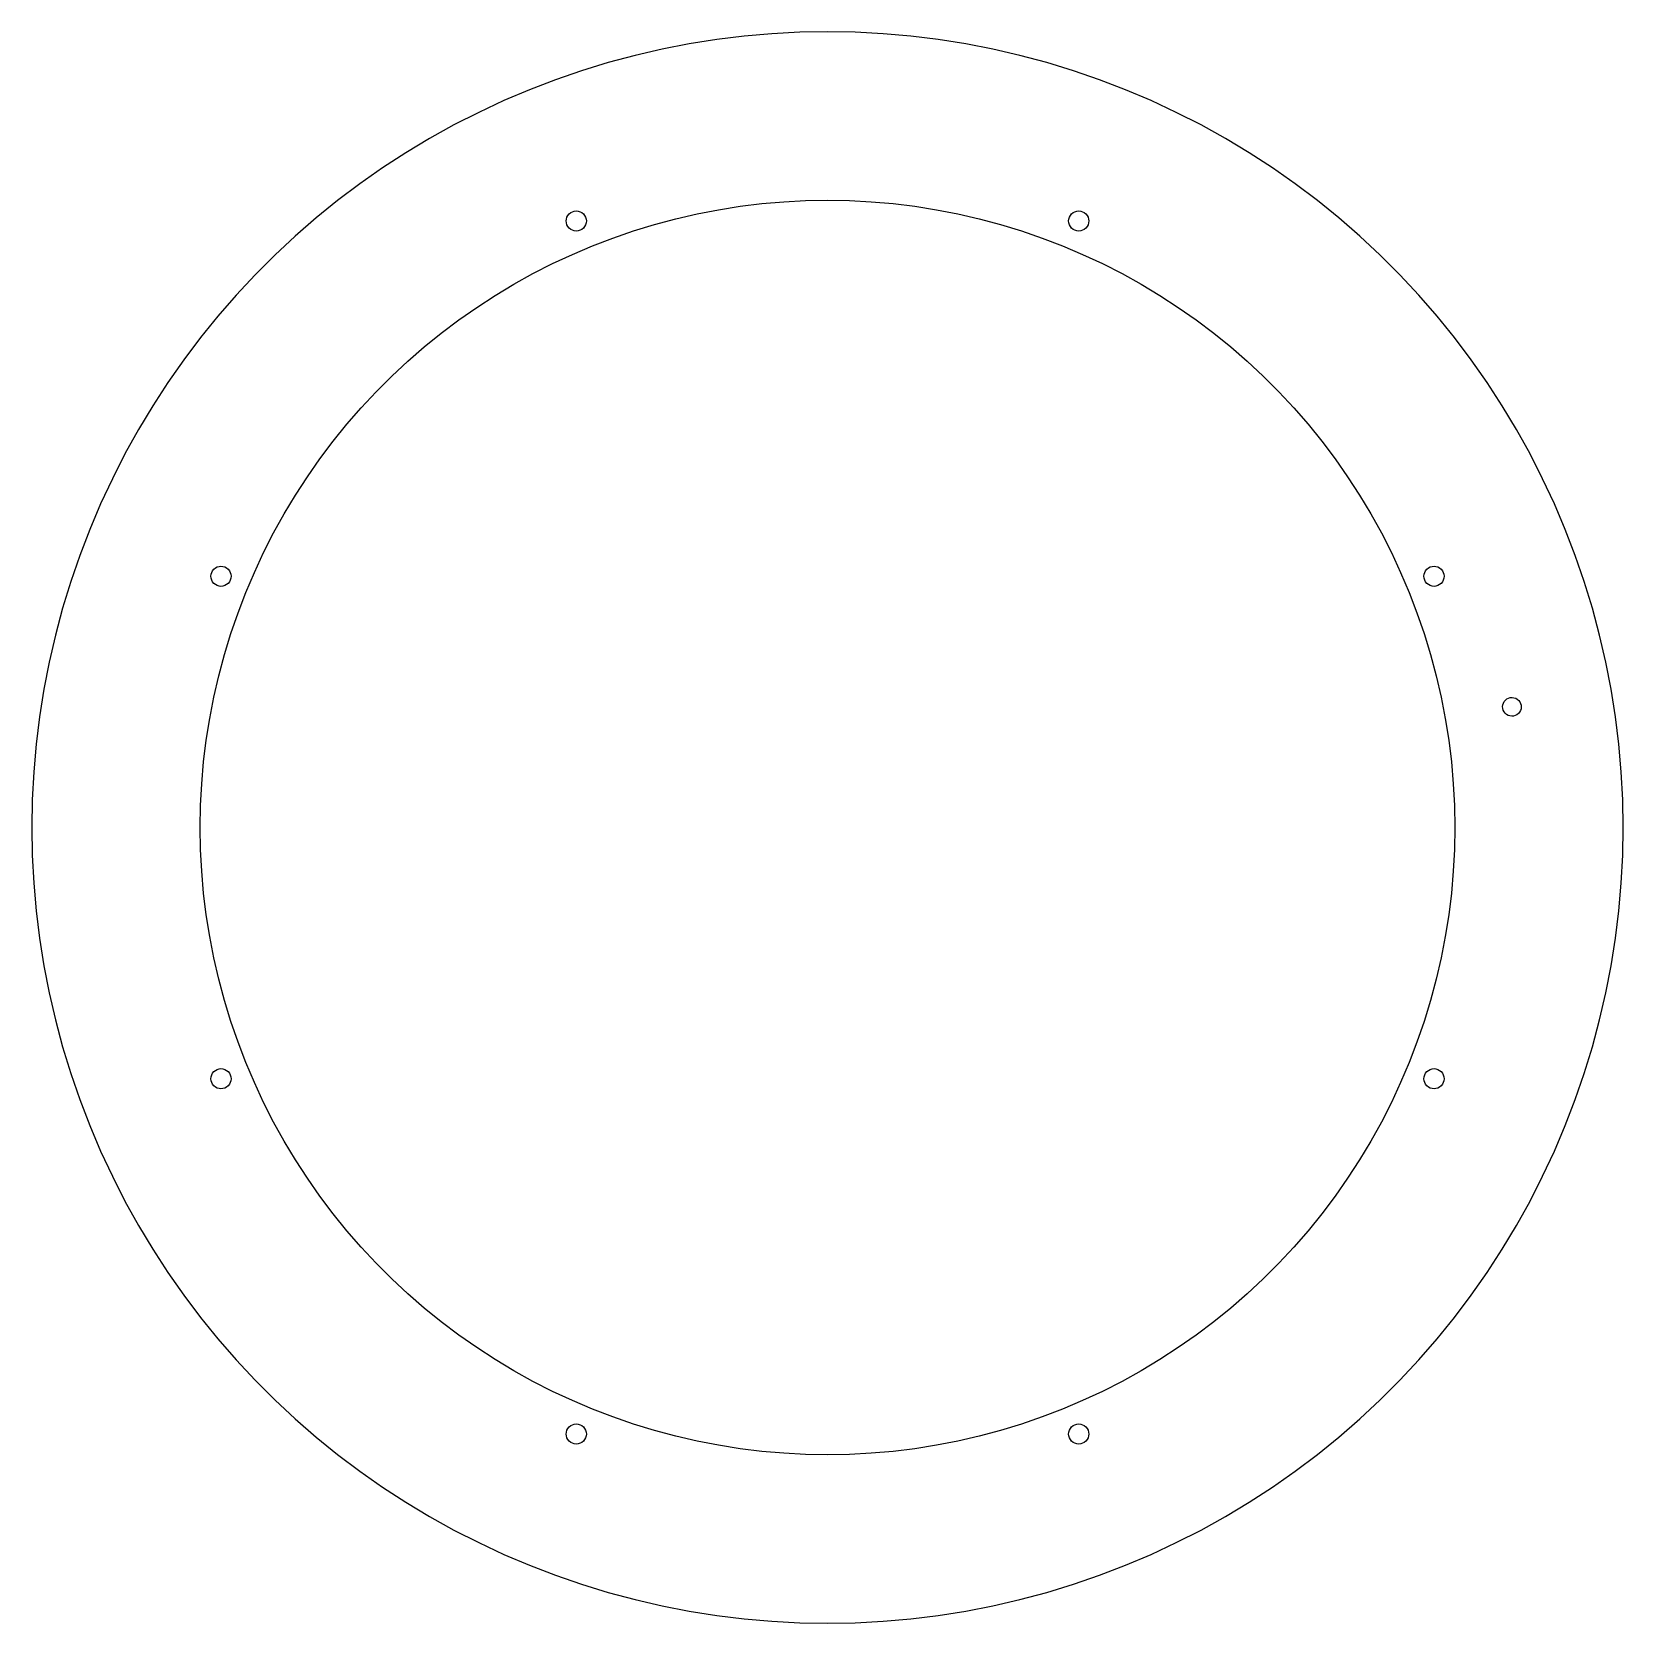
# Model space of a CAD drawing. Header units: metres. Extents: x -217 to 217, y -217 to 217.
import ezdxf

# ---------------------------------------------------------------- set-up
doc = ezdxf.new("R2010")
doc.units = ezdxf.units.M

msp = doc.modelspace()

# ---------------------------------------------------------------- linework, layer by layer
for p, q in [((0, 216.95), (-7.5714, 216.818)), ((7.5714, 216.818), (0, 216.95)), ((-37.673, 213.654), (-45.1065, 212.209)), ((-30.1936, 214.839), (-37.673, 213.654)), ((-22.6774, 215.762), (-30.1936, 214.839)), ((-15.1337, 216.422), (-22.6774, 215.762)), ((-7.5714, 216.818), (-15.1337, 216.422)), ((15.1337, 216.422), (7.5714, 216.818)), ((22.6774, 215.762), (15.1337, 216.422)), ((30.1936, 214.839), (22.6774, 215.762)), ((37.673, 213.654), (30.1936, 214.839)), ((45.1065, 212.209), (37.673, 213.654)), ((-59.7995, 208.546), (-67.0413, 206.332)), ((-52.485, 210.506), (-59.7995, 208.546)), ((-45.1065, 212.209), (-52.485, 210.506)), ((52.485, 210.506), (45.1065, 212.209)), ((59.7995, 208.546), (52.485, 210.506)), ((67.0413, 206.332), (59.7995, 208.546)), ((-67.0413, 206.332), (-74.2013, 203.866)), ((74.2013, 203.866), (67.0413, 206.332)), ((-81.2709, 201.153), (-88.2415, 198.194)), ((-74.2013, 203.866), (-81.2709, 201.153)), ((81.2709, 201.153), (74.2013, 203.866)), ((88.2415, 198.194), (81.2709, 201.153)), ((-88.2415, 198.194), (-95.1046, 194.993)), ((95.1046, 194.993), (88.2415, 198.194)), ((-101.852, 191.556), (-108.475, 187.884)), ((-95.1046, 194.993), (-101.852, 191.556)), ((101.852, 191.556), (95.1046, 194.993)), ((108.475, 187.884), (101.852, 191.556)), ((-108.475, 187.884), (-114.966, 183.984)), ((114.966, 183.984), (108.475, 187.884)), ((-114.966, 183.984), (-121.317, 179.86)), ((121.317, 179.86), (114.966, 183.984)), ((-121.317, 179.86), (-127.52, 175.516)), ((127.52, 175.516), (121.317, 179.86)), ((-127.52, 175.516), (-133.568, 170.959)), ((133.568, 170.959), (127.52, 175.516)), ((-133.568, 170.959), (-139.453, 166.193)), ((-29.7026, 168.451), (-23.8055, 169.385)), ((-23.8055, 169.385), (-17.8797, 170.113)), ((-17.8797, 170.113), (-11.9319, 170.633)), ((-11.9319, 170.633), (-5.9696, 170.946)), ((-5.9696, 170.946), (0, 171.05)), ((0, 171.05), (5.9696, 170.946)), ((5.9696, 170.946), (11.9319, 170.633)), ((11.9319, 170.633), (17.8797, 170.113)), ((17.8797, 170.113), (23.8055, 169.385)), ((23.8055, 169.385), (29.7026, 168.451)), ((139.453, 166.193), (133.568, 170.959)), ((-139.453, 166.193), (-145.168, 161.225)), ((-71.2482, 165.374), (-71.1954, 165.911)), ((-71.1954, 164.838), (-71.2482, 165.374)), ((-71.1954, 165.911), (-71.039, 166.426)), ((-71.039, 166.426), (-70.785, 166.901)), ((-70.785, 166.901), (-70.4433, 167.317)), ((-70.4433, 167.317), (-70.0269, 167.659)), ((-70.0269, 167.659), (-69.5518, 167.913)), ((-69.5518, 167.913), (-69.0364, 168.069)), ((-69.0364, 168.069), (-68.5003, 168.122)), ((-68.5003, 168.122), (-67.9642, 168.069)), ((-67.9642, 168.069), (-67.4488, 167.913)), ((-67.4488, 167.913), (-66.9737, 167.659)), ((-66.9737, 167.659), (-66.5573, 167.317)), ((-66.5573, 167.317), (-66.2156, 166.901)), ((-66.2156, 166.901), (-65.9617, 166.426)), ((-65.9617, 166.426), (-65.8053, 165.911)), ((-65.8053, 165.911), (-65.7525, 165.374)), ((-65.7525, 165.374), (-65.8053, 164.838)), ((-47.1475, 164.424), (-41.3807, 165.969)), ((-41.3807, 165.969), (-35.5632, 167.312)), ((-35.5632, 167.312), (-29.7026, 168.451)), ((29.7026, 168.451), (35.5632, 167.312)), ((35.5632, 167.312), (41.3807, 165.969)), ((41.3807, 165.969), (47.1475, 164.424)), ((65.7525, 165.374), (65.8053, 165.911)), ((65.8053, 164.838), (65.7525, 165.374)), ((65.8053, 165.911), (65.9617, 166.426)), ((65.9617, 166.426), (66.2156, 166.901)), ((66.2156, 166.901), (66.5573, 167.317)), ((66.5573, 167.317), (66.9737, 167.659)), ((66.9737, 167.659), (67.4488, 167.913)), ((67.4488, 167.913), (67.9642, 168.069)), ((67.9642, 168.069), (68.5003, 168.122)), ((68.5003, 168.122), (69.0364, 168.069)), ((69.0364, 168.069), (69.5518, 167.913)), ((69.5518, 167.913), (70.0269, 167.659)), ((70.0269, 167.659), (70.4433, 167.317)), ((70.4433, 167.317), (70.785, 166.901)), ((70.785, 166.901), (71.039, 166.426)), ((71.039, 166.426), (71.1954, 165.911)), ((71.1954, 165.911), (71.2482, 165.374)), ((71.2482, 165.374), (71.1954, 164.838)), ((145.168, 161.225), (139.453, 166.193)), ((-145.168, 161.225), (-150.706, 156.061)), ((-71.039, 164.323), (-71.1954, 164.838)), ((-70.785, 163.848), (-71.039, 164.323)), ((-70.4433, 163.431), (-70.785, 163.848)), ((-70.0269, 163.09), (-70.4433, 163.431)), ((-69.5518, 162.836), (-70.0269, 163.09)), ((-69.0364, 162.679), (-69.5518, 162.836)), ((-68.5003, 162.627), (-69.0364, 162.679)), ((-67.9642, 162.679), (-68.5003, 162.627)), ((-67.4488, 162.836), (-67.9642, 162.679)), ((-66.9737, 163.09), (-67.4488, 162.836)), ((-66.5573, 163.431), (-66.9737, 163.09)), ((-66.2156, 163.848), (-66.5573, 163.431)), ((-65.9617, 164.323), (-66.2156, 163.848)), ((-65.8053, 164.838), (-65.9617, 164.323)), ((-64.0763, 158.595), (-58.5024, 160.734)), ((-58.5024, 160.734), (-52.8577, 162.678)), ((-52.8577, 162.678), (-47.1475, 164.424)), ((47.1475, 164.424), (52.8577, 162.678)), ((52.8577, 162.678), (58.5024, 160.734)), ((58.5024, 160.734), (64.0763, 158.595)), ((65.9617, 164.323), (65.8053, 164.838)), ((66.2156, 163.848), (65.9617, 164.323)), ((66.5573, 163.431), (66.2156, 163.848)), ((66.9737, 163.09), (66.5573, 163.431)), ((67.4488, 162.836), (66.9737, 163.09)), ((67.9642, 162.679), (67.4488, 162.836)), ((68.5003, 162.627), (67.9642, 162.679)), ((69.0364, 162.679), (68.5003, 162.627)), ((69.5518, 162.836), (69.0364, 162.679)), ((70.0269, 163.09), (69.5518, 162.836)), ((70.4433, 163.431), (70.0269, 163.09)), ((70.785, 163.848), (70.4433, 163.431)), ((71.039, 164.323), (70.785, 163.848)), ((71.1954, 164.838), (71.039, 164.323)), ((150.706, 156.061), (145.168, 161.225)), ((-74.9831, 153.739), (-69.5724, 156.262)), ((-69.5724, 156.262), (-64.0763, 158.595)), ((64.0763, 158.595), (69.5724, 156.262)), ((69.5724, 156.262), (74.9831, 153.739)), ((-150.706, 156.061), (-156.061, 150.706)), ((-80.3029, 151.028), (-74.9831, 153.739)), ((74.9831, 153.739), (80.3029, 151.028)), ((156.061, 150.706), (150.706, 156.061)), ((-156.061, 150.706), (-161.225, 145.168)), ((-90.6428, 145.058), (-85.5252, 148.133)), ((-85.5252, 148.133), (-80.3029, 151.028)), ((80.3029, 151.028), (85.5252, 148.133)), ((85.5252, 148.133), (90.6428, 145.058)), ((161.225, 145.168), (156.061, 150.706)), ((-161.225, 145.168), (-166.193, 139.453)), ((-95.6498, 141.807), (-90.6428, 145.058)), ((90.6428, 145.058), (95.6498, 141.807)), ((166.193, 139.453), (161.225, 145.168)), ((-166.193, 139.453), (-170.959, 133.568)), ((-100.541, 138.382), (-95.6498, 141.807)), ((95.6498, 141.807), (100.541, 138.382)), ((170.959, 133.568), (166.193, 139.453)), ((-109.949, 131.032), (-105.309, 134.789)), ((-105.309, 134.789), (-100.541, 138.382)), ((100.541, 138.382), (105.309, 134.789)), ((105.309, 134.789), (109.949, 131.032)), ((-170.959, 133.568), (-175.516, 127.52)), ((-114.455, 127.115), (-109.949, 131.032)), ((109.949, 131.032), (114.455, 127.115)), ((175.516, 127.52), (170.959, 133.568)), ((-175.516, 127.52), (-179.86, 121.317)), ((-118.822, 123.043), (-114.455, 127.115)), ((114.455, 127.115), (118.822, 123.043)), ((179.86, 121.317), (175.516, 127.52)), ((-123.043, 118.822), (-118.822, 123.043)), ((118.822, 123.043), (123.043, 118.822)), ((-179.86, 121.317), (-183.984, 114.966)), ((-127.115, 114.455), (-123.043, 118.822)), ((123.043, 118.822), (127.115, 114.455)), ((183.984, 114.966), (179.86, 121.317)), ((-183.984, 114.966), (-187.884, 108.475)), ((-131.032, 109.949), (-127.115, 114.455)), ((127.115, 114.455), (131.032, 109.949)), ((187.884, 108.475), (183.984, 114.966)), ((-187.884, 108.475), (-191.556, 101.852)), ((-134.789, 105.309), (-131.032, 109.949)), ((131.032, 109.949), (134.789, 105.309)), ((191.556, 101.852), (187.884, 108.475)), ((-138.382, 100.541), (-134.789, 105.309)), ((134.789, 105.309), (138.382, 100.541)), ((-191.556, 101.852), (-194.993, 95.1046)), ((-141.807, 95.6498), (-138.382, 100.541)), ((138.382, 100.541), (141.807, 95.6498)), ((194.993, 95.1046), (191.556, 101.852)), ((-145.058, 90.6428), (-141.807, 95.6498)), ((141.807, 95.6498), (145.058, 90.6428)), ((-194.993, 95.1046), (-198.194, 88.2415)), ((198.194, 88.2415), (194.993, 95.1046)), ((-198.194, 88.2415), (-201.153, 81.2709)), ((-148.133, 85.5252), (-145.058, 90.6428)), ((145.058, 90.6428), (148.133, 85.5252)), ((201.153, 81.2709), (198.194, 88.2415)), ((-151.028, 80.3029), (-148.133, 85.5252)), ((148.133, 85.5252), (151.028, 80.3029)), ((-201.153, 81.2709), (-203.866, 74.2013)), ((-153.739, 74.9831), (-151.028, 80.3029)), ((151.028, 80.3029), (153.739, 74.9831)), ((203.866, 74.2013), (201.153, 81.2709)), ((-203.866, 74.2013), (-206.332, 67.0413)), ((-156.262, 69.5724), (-153.739, 74.9831)), ((153.739, 74.9831), (156.262, 69.5724)), ((206.332, 67.0413), (203.866, 74.2013)), ((-168.069, 69.0364), (-167.913, 69.5518)), ((-167.913, 69.5518), (-167.659, 70.0269)), ((-167.659, 70.0269), (-167.317, 70.4433)), ((-167.317, 70.4433), (-166.901, 70.785)), ((-166.901, 70.785), (-166.426, 71.039)), ((-166.426, 71.039), (-165.911, 71.1954)), ((-165.911, 71.1954), (-165.374, 71.2482)), ((-165.374, 71.2482), (-164.838, 71.1954)), ((-164.838, 71.1954), (-164.323, 71.039)), ((-164.323, 71.039), (-163.848, 70.785)), ((-163.848, 70.785), (-163.431, 70.4433)), ((-163.431, 70.4433), (-163.09, 70.0269)), ((-163.09, 70.0269), (-162.836, 69.5518)), ((-162.836, 69.5518), (-162.679, 69.0364)), ((-158.595, 64.0763), (-156.262, 69.5724)), ((156.262, 69.5724), (158.595, 64.0763)), ((162.679, 69.0364), (162.836, 69.5518)), ((162.836, 69.5518), (163.09, 70.0269)), ((163.09, 70.0269), (163.431, 70.4433)), ((163.431, 70.4433), (163.848, 70.785)), ((163.848, 70.785), (164.323, 71.039)), ((164.323, 71.039), (164.838, 71.1954)), ((164.838, 71.1954), (165.374, 71.2482)), ((165.374, 71.2482), (165.911, 71.1954)), ((165.911, 71.1954), (166.426, 71.039)), ((166.426, 71.039), (166.901, 70.785)), ((166.901, 70.785), (167.317, 70.4433)), ((167.317, 70.4433), (167.659, 70.0269)), ((167.659, 70.0269), (167.913, 69.5518)), ((167.913, 69.5518), (168.069, 69.0364)), ((-206.332, 67.0413), (-208.546, 59.7995)), ((-168.122, 68.5003), (-168.069, 69.0364)), ((-168.069, 67.9642), (-168.122, 68.5003)), ((-167.913, 67.4488), (-168.069, 67.9642)), ((-167.659, 66.9737), (-167.913, 67.4488)), ((-167.317, 66.5573), (-167.659, 66.9737)), ((-166.901, 66.2156), (-167.317, 66.5573)), ((-166.426, 65.9617), (-166.901, 66.2156)), ((-165.911, 65.8053), (-166.426, 65.9617)), ((-165.374, 65.7525), (-165.911, 65.8053)), ((-164.838, 65.8053), (-165.374, 65.7525)), ((-164.323, 65.9617), (-164.838, 65.8053)), ((-163.848, 66.2156), (-164.323, 65.9617)), ((-163.431, 66.5573), (-163.848, 66.2156)), ((-163.09, 66.9737), (-163.431, 66.5573)), ((-162.836, 67.4488), (-163.09, 66.9737)), ((-162.679, 67.9642), (-162.836, 67.4488)), ((-162.679, 69.0364), (-162.627, 68.5003)), ((-162.627, 68.5003), (-162.679, 67.9642)), ((162.627, 68.5003), (162.679, 69.0364)), ((162.679, 67.9642), (162.627, 68.5003)), ((162.836, 67.4488), (162.679, 67.9642)), ((163.09, 66.9737), (162.836, 67.4488)), ((163.431, 66.5573), (163.09, 66.9737)), ((163.848, 66.2156), (163.431, 66.5573)), ((164.323, 65.9617), (163.848, 66.2156)), ((164.838, 65.8053), (164.323, 65.9617)), ((165.374, 65.7525), (164.838, 65.8053)), ((165.911, 65.8053), (165.374, 65.7525)), ((166.426, 65.9617), (165.911, 65.8053)), ((166.901, 66.2156), (166.426, 65.9617)), ((167.317, 66.5573), (166.901, 66.2156)), ((167.659, 66.9737), (167.317, 66.5573)), ((167.913, 67.4488), (167.659, 66.9737)), ((168.069, 67.9642), (167.913, 67.4488)), ((168.069, 69.0364), (168.122, 68.5003)), ((168.122, 68.5003), (168.069, 67.9642)), ((208.546, 59.7995), (206.332, 67.0413)), ((-160.734, 58.5024), (-158.595, 64.0763)), ((158.595, 64.0763), (160.734, 58.5024)), ((-208.546, 59.7995), (-210.506, 52.485)), ((-162.678, 52.8577), (-160.734, 58.5024)), ((160.734, 58.5024), (162.678, 52.8577)), ((210.506, 52.485), (208.546, 59.7995)), ((-210.506, 52.485), (-212.209, 45.1065)), ((-164.424, 47.1475), (-162.678, 52.8577)), ((162.678, 52.8577), (164.424, 47.1475)), ((212.209, 45.1065), (210.506, 52.485)), ((-212.209, 45.1065), (-213.654, 37.673)), ((-165.969, 41.3807), (-164.424, 47.1475)), ((164.424, 47.1475), (165.969, 41.3807)), ((213.654, 37.673), (212.209, 45.1065)), ((-167.312, 35.5632), (-165.969, 41.3807)), ((165.969, 41.3807), (167.312, 35.5632)), ((-213.654, 37.673), (-214.839, 30.1936)), ((-168.451, 29.7026), (-167.312, 35.5632)), ((167.312, 35.5632), (168.451, 29.7026)), ((184.534, 34.3677), (184.859, 34.7468)), ((184.859, 34.7468), (185.252, 35.0551)), ((185.252, 35.0551), (185.698, 35.2809)), ((185.698, 35.2809), (186.179, 35.4154)), ((186.179, 35.4154), (186.677, 35.4535)), ((186.677, 35.4535), (187.172, 35.3938)), ((187.172, 35.3938), (187.647, 35.2384)), ((187.647, 35.2384), (188.082, 34.9933)), ((188.082, 34.9933), (188.461, 34.6682)), ((214.839, 30.1936), (213.654, 37.673)), ((184.074, 32.9619), (184.134, 33.4577)), ((184.112, 32.4639), (184.074, 32.9619)), ((184.246, 31.9829), (184.112, 32.4639)), ((184.134, 33.4577), (184.289, 33.9325)), ((184.472, 31.5374), (184.246, 31.9829)), ((184.289, 33.9325), (184.534, 34.3677)), ((184.781, 31.1445), (184.472, 31.5374)), ((185.16, 30.8193), (184.781, 31.1445)), ((185.595, 30.5743), (185.16, 30.8193)), ((186.07, 30.4189), (185.595, 30.5743)), ((186.565, 30.3591), (186.07, 30.4189)), ((187.064, 30.3972), (186.565, 30.3591)), ((187.544, 30.5317), (187.064, 30.3972)), ((187.99, 30.7575), (187.544, 30.5317)), ((188.383, 31.0659), (187.99, 30.7575)), ((188.708, 31.4449), (188.383, 31.0659)), ((188.461, 34.6682), (188.77, 34.2753)), ((188.953, 31.8802), (188.708, 31.4449)), ((188.77, 34.2753), (188.996, 33.8297)), ((189.108, 32.3549), (188.953, 31.8802)), ((188.996, 33.8297), (189.13, 33.3488)), ((189.168, 32.8508), (189.108, 32.3549)), ((189.13, 33.3488), (189.168, 32.8508)), ((-214.839, 30.1936), (-215.762, 22.6774)), ((-169.385, 23.8055), (-168.451, 29.7026)), ((168.451, 29.7026), (169.385, 23.8055)), ((215.762, 22.6774), (214.839, 30.1936)), ((-215.762, 22.6774), (-216.422, 15.1337)), ((-170.113, 17.8797), (-169.385, 23.8055)), ((169.385, 23.8055), (170.113, 17.8797)), ((216.422, 15.1337), (215.762, 22.6774)), ((-170.633, 11.9319), (-170.113, 17.8797)), ((170.113, 17.8797), (170.633, 11.9319)), ((-216.422, 15.1337), (-216.818, 7.5714)), ((216.818, 7.5714), (216.422, 15.1337)), ((-170.946, 5.9696), (-170.633, 11.9319)), ((170.633, 11.9319), (170.946, 5.9696)), ((-216.818, 7.5714), (-216.95, 0)), ((-171.05, 0), (-170.946, 5.9696)), ((170.946, 5.9696), (171.05, 0)), ((216.95, 0), (216.818, 7.5714)), ((-216.95, 0), (-216.818, -7.5714)), ((-170.946, -5.9696), (-171.05, 0)), ((171.05, 0), (170.946, -5.9696)), ((216.818, -7.5714), (216.95, 0)), ((-216.818, -7.5714), (-216.422, -15.1337)), ((-170.633, -11.9319), (-170.946, -5.9696)), ((170.946, -5.9696), (170.633, -11.9319)), ((216.422, -15.1337), (216.818, -7.5714)), ((-170.113, -17.8797), (-170.633, -11.9319)), ((170.633, -11.9319), (170.113, -17.8797)), ((-216.422, -15.1337), (-215.762, -22.6774)), ((215.762, -22.6774), (216.422, -15.1337)), ((-169.385, -23.8055), (-170.113, -17.8797)), ((170.113, -17.8797), (169.385, -23.8055)), ((-215.762, -22.6774), (-214.839, -30.1936)), ((-168.451, -29.7026), (-169.385, -23.8055)), ((169.385, -23.8055), (168.451, -29.7026)), ((214.839, -30.1936), (215.762, -22.6774)), ((-214.839, -30.1936), (-213.654, -37.673)), ((-167.312, -35.5632), (-168.451, -29.7026)), ((168.451, -29.7026), (167.312, -35.5632)), ((213.654, -37.673), (214.839, -30.1936)), ((-213.654, -37.673), (-212.209, -45.1065)), ((-165.969, -41.3807), (-167.312, -35.5632)), ((167.312, -35.5632), (165.969, -41.3807)), ((212.209, -45.1065), (213.654, -37.673)), ((-164.424, -47.1475), (-165.969, -41.3807)), ((165.969, -41.3807), (164.424, -47.1475)), ((-212.209, -45.1065), (-210.506, -52.485)), ((-162.678, -52.8577), (-164.424, -47.1475)), ((164.424, -47.1475), (162.678, -52.8577)), ((210.506, -52.485), (212.209, -45.1065)), ((-210.506, -52.485), (-208.546, -59.7995)), ((-160.734, -58.5024), (-162.678, -52.8577)), ((162.678, -52.8577), (160.734, -58.5024)), ((208.546, -59.7995), (210.506, -52.485)), ((-208.546, -59.7995), (-206.332, -67.0413)), ((-158.595, -64.0763), (-160.734, -58.5024)), ((160.734, -58.5024), (158.595, -64.0763)), ((206.332, -67.0413), (208.546, -59.7995)), ((-156.262, -69.5724), (-158.595, -64.0763)), ((158.595, -64.0763), (156.262, -69.5724)), ((-206.332, -67.0413), (-203.866, -74.2013)), ((-168.122, -68.5003), (-168.069, -67.9642)), ((-168.069, -69.0364), (-168.122, -68.5003)), ((-168.069, -67.9642), (-167.913, -67.4488)), ((-167.913, -69.5518), (-168.069, -69.0364)), ((-167.913, -67.4488), (-167.659, -66.9737)), ((-167.659, -66.9737), (-167.317, -66.5573)), ((-167.317, -66.5573), (-166.901, -66.2156)), ((-166.901, -66.2156), (-166.426, -65.9617)), ((-166.426, -65.9617), (-165.911, -65.8053)), ((-165.911, -65.8053), (-165.374, -65.7525)), ((-165.374, -65.7525), (-164.838, -65.8053)), ((-164.838, -65.8053), (-164.323, -65.9617)), ((-164.323, -65.9617), (-163.848, -66.2156)), ((-163.848, -66.2156), (-163.431, -66.5573)), ((-163.431, -66.5573), (-163.09, -66.9737)), ((-163.09, -66.9737), (-162.836, -67.4488)), ((-162.836, -67.4488), (-162.679, -67.9642)), ((-162.679, -69.0364), (-162.836, -69.5518)), ((-162.679, -67.9642), (-162.627, -68.5003)), ((-162.627, -68.5003), (-162.679, -69.0364)), ((162.627, -68.5003), (162.679, -67.9642)), ((162.679, -69.0364), (162.627, -68.5003)), ((162.679, -67.9642), (162.836, -67.4488)), ((162.836, -69.5518), (162.679, -69.0364)), ((162.836, -67.4488), (163.09, -66.9737)), ((163.09, -66.9737), (163.431, -66.5573)), ((163.431, -66.5573), (163.848, -66.2156)), ((163.848, -66.2156), (164.323, -65.9617)), ((164.323, -65.9617), (164.838, -65.8053)), ((164.838, -65.8053), (165.374, -65.7525)), ((165.374, -65.7525), (165.911, -65.8053)), ((165.911, -65.8053), (166.426, -65.9617)), ((166.426, -65.9617), (166.901, -66.2156)), ((166.901, -66.2156), (167.317, -66.5573)), ((167.317, -66.5573), (167.659, -66.9737)), ((167.659, -66.9737), (167.913, -67.4488)), ((167.913, -67.4488), (168.069, -67.9642)), ((168.069, -69.0364), (167.913, -69.5518)), ((168.069, -67.9642), (168.122, -68.5003)), ((168.122, -68.5003), (168.069, -69.0364)), ((203.866, -74.2013), (206.332, -67.0413)), ((-167.659, -70.0269), (-167.913, -69.5518)), ((-167.317, -70.4433), (-167.659, -70.0269)), ((-166.901, -70.785), (-167.317, -70.4433)), ((-166.426, -71.039), (-166.901, -70.785)), ((-165.911, -71.1954), (-166.426, -71.039)), ((-165.374, -71.2482), (-165.911, -71.1954)), ((-164.838, -71.1954), (-165.374, -71.2482)), ((-164.323, -71.039), (-164.838, -71.1954)), ((-163.848, -70.785), (-164.323, -71.039)), ((-163.431, -70.4433), (-163.848, -70.785)), ((-163.09, -70.0269), (-163.431, -70.4433)), ((-162.836, -69.5518), (-163.09, -70.0269)), ((-153.739, -74.9831), (-156.262, -69.5724)), ((156.262, -69.5724), (153.739, -74.9831)), ((163.09, -70.0269), (162.836, -69.5518)), ((163.431, -70.4433), (163.09, -70.0269)), ((163.848, -70.785), (163.431, -70.4433)), ((164.323, -71.039), (163.848, -70.785)), ((164.838, -71.1954), (164.323, -71.039)), ((165.374, -71.2482), (164.838, -71.1954)), ((165.911, -71.1954), (165.374, -71.2482)), ((166.426, -71.039), (165.911, -71.1954)), ((166.901, -70.785), (166.426, -71.039)), ((167.317, -70.4433), (166.901, -70.785)), ((167.659, -70.0269), (167.317, -70.4433)), ((167.913, -69.5518), (167.659, -70.0269)), ((-203.866, -74.2013), (-201.153, -81.2709)), ((-151.028, -80.3029), (-153.739, -74.9831)), ((153.739, -74.9831), (151.028, -80.3029)), ((201.153, -81.2709), (203.866, -74.2013)), ((-201.153, -81.2709), (-198.194, -88.2415)), ((-148.133, -85.5252), (-151.028, -80.3029)), ((151.028, -80.3029), (148.133, -85.5252)), ((198.194, -88.2415), (201.153, -81.2709)), ((-145.058, -90.6428), (-148.133, -85.5252)), ((148.133, -85.5252), (145.058, -90.6428)), ((-198.194, -88.2415), (-194.993, -95.1046)), ((-141.807, -95.6498), (-145.058, -90.6428)), ((145.058, -90.6428), (141.807, -95.6498)), ((194.993, -95.1046), (198.194, -88.2415)), ((-194.993, -95.1046), (-191.556, -101.852)), ((191.556, -101.852), (194.993, -95.1046)), ((-138.382, -100.541), (-141.807, -95.6498)), ((141.807, -95.6498), (138.382, -100.541)), ((-191.556, -101.852), (-187.884, -108.475)), ((-134.789, -105.309), (-138.382, -100.541)), ((138.382, -100.541), (134.789, -105.309)), ((187.884, -108.475), (191.556, -101.852)), ((-187.884, -108.475), (-183.984, -114.966)), ((-131.032, -109.949), (-134.789, -105.309)), ((134.789, -105.309), (131.032, -109.949)), ((183.984, -114.966), (187.884, -108.475)), ((-127.115, -114.455), (-131.032, -109.949)), ((131.032, -109.949), (127.115, -114.455)), ((-183.984, -114.966), (-179.86, -121.317)), ((-123.043, -118.822), (-127.115, -114.455)), ((127.115, -114.455), (123.043, -118.822)), ((179.86, -121.317), (183.984, -114.966)), ((-179.86, -121.317), (-175.516, -127.52)), ((-118.822, -123.043), (-123.043, -118.822)), ((123.043, -118.822), (118.822, -123.043)), ((175.516, -127.52), (179.86, -121.317)), ((-114.455, -127.115), (-118.822, -123.043)), ((118.822, -123.043), (114.455, -127.115)), ((-175.516, -127.52), (-170.959, -133.568)), ((-109.949, -131.032), (-114.455, -127.115)), ((114.455, -127.115), (109.949, -131.032)), ((170.959, -133.568), (175.516, -127.52)), ((-170.959, -133.568), (-166.193, -139.453)), ((-105.309, -134.789), (-109.949, -131.032)), ((109.949, -131.032), (105.309, -134.789)), ((166.193, -139.453), (170.959, -133.568)), ((-100.541, -138.382), (-105.309, -134.789)), ((-95.6498, -141.807), (-100.541, -138.382)), ((100.541, -138.382), (95.6498, -141.807)), ((105.309, -134.789), (100.541, -138.382)), ((-166.193, -139.453), (-161.225, -145.168)), ((-90.6428, -145.058), (-95.6498, -141.807)), ((95.6498, -141.807), (90.6428, -145.058)), ((161.225, -145.168), (166.193, -139.453)), ((-161.225, -145.168), (-156.061, -150.706)), ((-85.5252, -148.133), (-90.6428, -145.058)), ((90.6428, -145.058), (85.5252, -148.133)), ((156.061, -150.706), (161.225, -145.168)), ((-156.061, -150.706), (-150.706, -156.061)), ((-80.3029, -151.028), (-85.5252, -148.133)), ((-74.9831, -153.739), (-80.3029, -151.028)), ((80.3029, -151.028), (74.9831, -153.739)), ((85.5252, -148.133), (80.3029, -151.028)), ((150.706, -156.061), (156.061, -150.706)), ((-150.706, -156.061), (-145.168, -161.225)), ((-69.5724, -156.262), (-74.9831, -153.739)), ((74.9831, -153.739), (69.5724, -156.262)), ((145.168, -161.225), (150.706, -156.061)), ((-64.0763, -158.595), (-69.5724, -156.262)), ((-58.5024, -160.734), (-64.0763, -158.595)), ((64.0763, -158.595), (58.5024, -160.734)), ((69.5724, -156.262), (64.0763, -158.595)), ((-145.168, -161.225), (-139.453, -166.193)), ((-71.2482, -165.374), (-71.1954, -164.838)), ((-71.1954, -164.838), (-71.039, -164.323)), ((-71.039, -164.323), (-70.785, -163.848)), ((-70.785, -163.848), (-70.4433, -163.431)), ((-70.4433, -163.431), (-70.0269, -163.09)), ((-70.0269, -163.09), (-69.5518, -162.836)), ((-69.5518, -162.836), (-69.0364, -162.679)), ((-69.0364, -162.679), (-68.5003, -162.627)), ((-68.5003, -162.627), (-67.9642, -162.679)), ((-67.9642, -162.679), (-67.4488, -162.836)), ((-67.4488, -162.836), (-66.9737, -163.09)), ((-66.9737, -163.09), (-66.5573, -163.431)), ((-66.5573, -163.431), (-66.2156, -163.848)), ((-66.2156, -163.848), (-65.9617, -164.323)), ((-65.9617, -164.323), (-65.8053, -164.838)), ((-65.8053, -164.838), (-65.7525, -165.374)), ((-52.8577, -162.678), (-58.5024, -160.734)), ((-47.1475, -164.424), (-52.8577, -162.678)), ((-41.3807, -165.969), (-47.1475, -164.424)), ((47.1475, -164.424), (41.3807, -165.969)), ((52.8577, -162.678), (47.1475, -164.424)), ((58.5024, -160.734), (52.8577, -162.678)), ((65.7525, -165.374), (65.8053, -164.838)), ((65.8053, -164.838), (65.9617, -164.323)), ((65.9617, -164.323), (66.2156, -163.848)), ((66.2156, -163.848), (66.5573, -163.431)), ((66.5573, -163.431), (66.9737, -163.09)), ((66.9737, -163.09), (67.4488, -162.836)), ((67.4488, -162.836), (67.9642, -162.679)), ((67.9642, -162.679), (68.5003, -162.627)), ((68.5003, -162.627), (69.0364, -162.679)), ((69.0364, -162.679), (69.5518, -162.836)), ((69.5518, -162.836), (70.0269, -163.09)), ((70.0269, -163.09), (70.4433, -163.431)), ((70.4433, -163.431), (70.785, -163.848)), ((70.785, -163.848), (71.039, -164.323)), ((71.039, -164.323), (71.1954, -164.838)), ((71.1954, -164.838), (71.2482, -165.374)), ((139.453, -166.193), (145.168, -161.225)), ((-139.453, -166.193), (-133.568, -170.959)), ((-71.1954, -165.911), (-71.2482, -165.374)), ((-71.039, -166.426), (-71.1954, -165.911)), ((-70.785, -166.901), (-71.039, -166.426)), ((-70.4433, -167.317), (-70.785, -166.901)), ((-70.0269, -167.659), (-70.4433, -167.317)), ((-69.5518, -167.913), (-70.0269, -167.659)), ((-69.0364, -168.069), (-69.5518, -167.913)), ((-68.5003, -168.122), (-69.0364, -168.069)), ((-67.9642, -168.069), (-68.5003, -168.122)), ((-67.4488, -167.913), (-67.9642, -168.069)), ((-66.9737, -167.659), (-67.4488, -167.913)), ((-66.5573, -167.317), (-66.9737, -167.659)), ((-66.2156, -166.901), (-66.5573, -167.317)), ((-65.9617, -166.426), (-66.2156, -166.901)), ((-65.8053, -165.911), (-65.9617, -166.426)), ((-65.7525, -165.374), (-65.8053, -165.911)), ((-35.5632, -167.312), (-41.3807, -165.969)), ((-29.7026, -168.451), (-35.5632, -167.312)), ((-23.8055, -169.385), (-29.7026, -168.451)), ((29.7026, -168.451), (23.8055, -169.385)), ((35.5632, -167.312), (29.7026, -168.451)), ((41.3807, -165.969), (35.5632, -167.312)), ((65.8053, -165.911), (65.7525, -165.374)), ((65.9617, -166.426), (65.8053, -165.911)), ((66.2156, -166.901), (65.9617, -166.426)), ((66.5573, -167.317), (66.2156, -166.901)), ((66.9737, -167.659), (66.5573, -167.317)), ((67.4488, -167.913), (66.9737, -167.659)), ((67.9642, -168.069), (67.4488, -167.913)), ((68.5003, -168.122), (67.9642, -168.069)), ((69.0364, -168.069), (68.5003, -168.122)), ((69.5518, -167.913), (69.0364, -168.069)), ((70.0269, -167.659), (69.5518, -167.913)), ((70.4433, -167.317), (70.0269, -167.659)), ((70.785, -166.901), (70.4433, -167.317)), ((71.039, -166.426), (70.785, -166.901)), ((71.1954, -165.911), (71.039, -166.426)), ((71.2482, -165.374), (71.1954, -165.911)), ((133.568, -170.959), (139.453, -166.193)), ((-133.568, -170.959), (-127.52, -175.516)), ((-17.8797, -170.113), (-23.8055, -169.385)), ((-11.9319, -170.633), (-17.8797, -170.113)), ((-5.9696, -170.946), (-11.9319, -170.633)), ((0, -171.05), (-5.9696, -170.946)), ((5.9696, -170.946), (0, -171.05)), ((11.9319, -170.633), (5.9696, -170.946)), ((17.8797, -170.113), (11.9319, -170.633)), ((23.8055, -169.385), (17.8797, -170.113)), ((127.52, -175.516), (133.568, -170.959)), ((-127.52, -175.516), (-121.317, -179.86)), ((121.317, -179.86), (127.52, -175.516)), ((-121.317, -179.86), (-114.966, -183.984)), ((114.966, -183.984), (121.317, -179.86)), ((-114.966, -183.984), (-108.475, -187.884)), ((108.475, -187.884), (114.966, -183.984)), ((-108.475, -187.884), (-101.852, -191.556)), ((101.852, -191.556), (108.475, -187.884)), ((-101.852, -191.556), (-95.1046, -194.993)), ((-95.1046, -194.993), (-88.2415, -198.194)), ((88.2415, -198.194), (95.1046, -194.993)), ((95.1046, -194.993), (101.852, -191.556)), ((-88.2415, -198.194), (-81.2709, -201.153)), ((81.2709, -201.153), (88.2415, -198.194)), ((-81.2709, -201.153), (-74.2013, -203.866)), ((-74.2013, -203.866), (-67.0413, -206.332)), ((67.0413, -206.332), (74.2013, -203.866)), ((74.2013, -203.866), (81.2709, -201.153)), ((-67.0413, -206.332), (-59.7995, -208.546)), ((59.7995, -208.546), (67.0413, -206.332)), ((-59.7995, -208.546), (-52.485, -210.506)), ((-52.485, -210.506), (-45.1065, -212.209)), ((-45.1065, -212.209), (-37.673, -213.654)), ((37.673, -213.654), (45.1065, -212.209)), ((45.1065, -212.209), (52.485, -210.506)), ((52.485, -210.506), (59.7995, -208.546)), ((-37.673, -213.654), (-30.1936, -214.839)), ((-30.1936, -214.839), (-22.6774, -215.762)), ((-22.6774, -215.762), (-15.1337, -216.422)), ((-15.1337, -216.422), (-7.5714, -216.818)), ((-7.5714, -216.818), (0, -216.95)), ((0, -216.95), (7.5714, -216.818)), ((7.5714, -216.818), (15.1337, -216.422)), ((15.1337, -216.422), (22.6774, -215.762)), ((22.6774, -215.762), (30.1936, -214.839)), ((30.1936, -214.839), (37.673, -213.654))]:
    msp.add_line(p, q)

doc.saveas('drawing.dxf')
